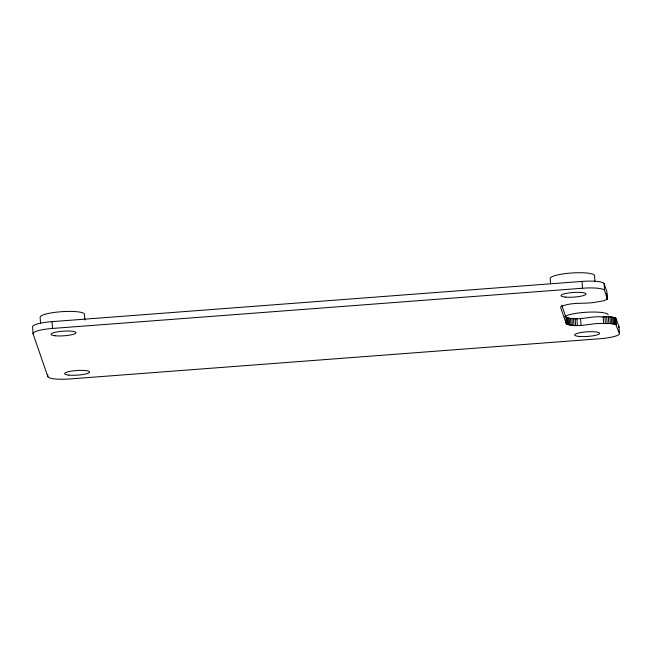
<?xml version="1.0" encoding="UTF-8"?>
<svg xmlns="http://www.w3.org/2000/svg" width="652" height="652" viewBox="0 0 652 652"><rect width="100%" height="100%" fill="white"/><g stroke="black" fill="none" stroke-linecap="round" stroke-linejoin="round"><path stroke-width="0.98" d="M619.4 333.368L615.798 324.549L610.386 323.571L603.589 323.579C591.69 322.455 577.811 328.543 566.295 323.791L560.622 307.394L560.867 306.701C571.714 301.664 584.73 304.362 596.164 302.08L603.899 300.759L607.33 298.999L606.882 291.851L604.119 283.636A20.856 3.871 -3.8 0 0 582.04 281.419L52.054 321.632A20.856 3.871 -3.8 0 0 32.6 326.994L33.056 333.808L47.881 376.734A20.856 3.871 -3.8 0 0 69.96 378.942L599.946 338.73A20.856 3.871 -3.8 0 0 619.4 333.368L618.944 326.554L615.806 318.029L609.93 316.758L601.323 316.88C590.019 315.853 576.767 321.615 565.838 316.978L561.747 305.128M33.056 333.808A20.856 3.871 -3.8 0 1 52.51 328.445L582.497 288.233A20.856 3.871 -3.8 0 1 604.567 290.45L607.33 298.999M615.806 318.029L616.262 324.843M615.341 317.736L615.798 324.549M614.649 317.467L615.105 324.28M613.752 317.231L614.2 324.044M612.644 317.035L613.1 323.848M611.364 316.872L611.821 323.685M609.93 316.758L610.386 323.571M608.365 316.693L608.813 323.506M606.702 293.514L607.085 299.349M606.686 316.668L607.142 323.482M604.119 283.636L604.567 290.45M604.934 316.693L605.39 323.506M603.141 316.758L603.589 323.579M594.909 281.346L594.51 275.397A22.241 4.132 -3.8 0 0 570.965 273.041A22.241 4.132 -3.8 0 0 550.207 278.763L550.541 283.718M582.04 281.419L582.497 288.233M580.557 318.453L581.005 325.267M576.938 318.641L577.395 325.454M575.194 318.665L575.643 325.478M573.515 318.641L573.972 325.454M571.951 318.567L572.399 325.389M570.508 318.453L570.965 325.275M569.229 318.298L569.685 325.112M568.128 318.103L568.585 324.916M567.224 317.866L567.68 324.68M566.539 317.597L566.987 324.411M565.838 316.978L566.295 323.791M84.858 320.042L84.467 314.101A22.241 4.132 -3.8 0 0 60.921 311.737A22.241 4.132 -3.8 0 0 40.163 317.459L40.554 323.408M52.054 321.632L52.51 328.445M47.751 374.786L47.881 376.734M618.944 326.554A20.856 3.871 -3.8 0 1 618.577 327.589M564.656 316.611A22.241 4.132 -3.8 0 1 588.422 312.145A22.241 4.132 -3.8 0 1 608.104 314.737M68.827 375.104A12.51 2.323 -3.8 0 0 89.324 372.504A12.51 2.323 -3.8 0 0 73.097 370.882A12.51 2.323 -3.8 0 0 68.827 375.104M55.233 335.772A12.51 2.323 -3.8 0 0 75.73 333.172A12.51 2.323 -3.8 0 0 59.503 331.55A12.51 2.323 -3.8 0 0 55.233 335.772M578.87 336.408A12.51 2.323 -3.8 0 0 599.367 333.808A12.51 2.323 -3.8 0 0 583.149 332.186A12.51 2.323 -3.8 0 0 578.87 336.408M565.284 297.076A12.51 2.323 -3.8 0 0 585.773 294.476A12.51 2.323 -3.8 0 0 569.555 292.846A12.51 2.323 -3.8 0 0 565.284 297.076"/></g></svg>
